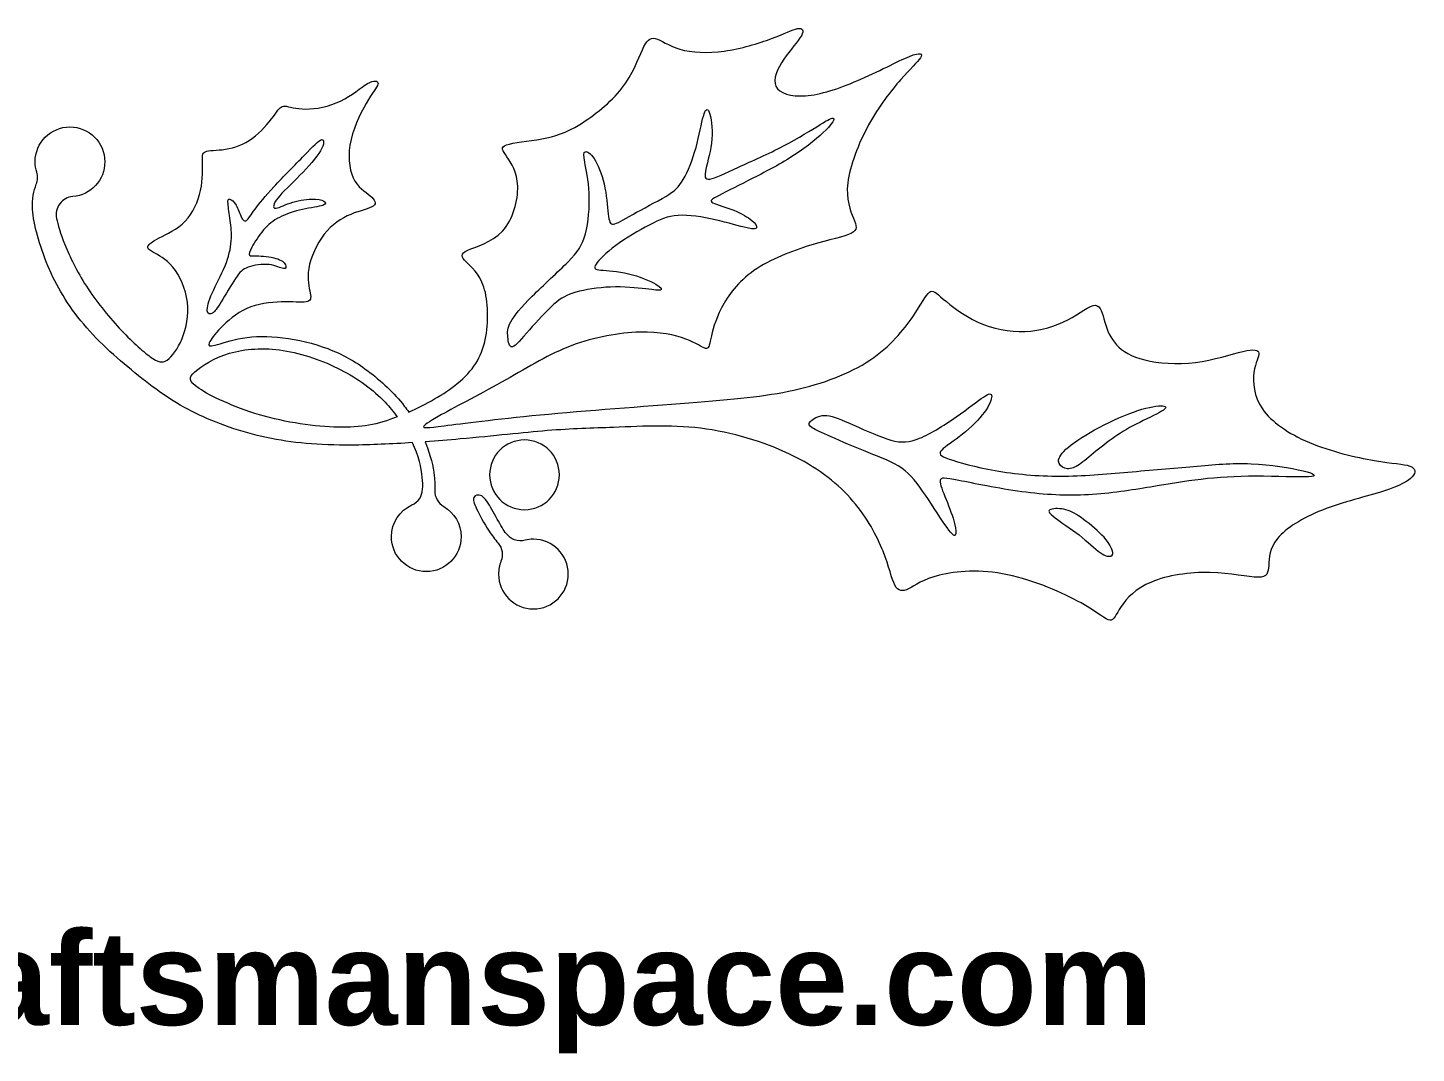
# Model space of a CAD drawing. Header units: millimetres. Extents: x 126 to 315, y -68 to 138.
# Drawn here: x 215.4 to 289.5, y -67.9 to -13.1 of the extents above; entities that cross this region are included whole.
import ezdxf

# ---------------------------------------------------------------- set-up
doc = ezdxf.new("R2010")
doc.units = ezdxf.units.MM
doc.header["$MEASUREMENT"] = 0
doc.layers.add('Layer 1', color=7, linetype='Continuous')

msp = doc.modelspace()

# ---------------------------------------------------------------- linework, layer by layer
at = {"layer": 'Layer 1', "lineweight": 20}
for points, knots in [([(235.7161, -33.671), (236.6326, -33.2623), (237.6051, -32.7154), (238.3012, -32.1506), (238.3012, -32.1506), (239.1519, -31.4606), (239.5908, -30.7429), (239.7942, -29.8118), (239.7942, -29.8118), (239.9976, -28.8808), (239.9653, -27.7354), (239.7245, -26.9915), (239.7245, -26.9915), (239.4837, -26.2478), (239.0342, -25.9051), (238.7774, -25.6483), (238.7774, -25.6483), (238.5206, -25.3915), (238.4561, -25.2201), (238.8629, -25.0274), (238.8629, -25.0274), (239.2697, -24.8349), (240.1473, -24.6209), (240.7199, -24), (240.7199, -24), (241.2925, -23.3794), (241.5604, -22.3517), (241.5335, -21.5971), (241.5335, -21.5971), (241.5068, -20.8427), (241.1857, -20.3607), (240.9556, -20.0289), (240.9556, -20.0289), (240.7255, -19.6974), (240.5861, -19.5151), (240.934, -19.392), (240.934, -19.392), (241.2818, -19.2692), (242.117, -19.2049), (242.8233, -19.0765), (242.8233, -19.0765), (243.5296, -18.9481), (244.1077, -18.7554), (244.8516, -18.3005), (244.8516, -18.3005), (245.5953, -17.8457), (246.5053, -17.1285), (247.0992, -16.3685), (247.0992, -16.3685), (247.6931, -15.6088), (247.9715, -14.8059), (248.1963, -14.3137), (248.1963, -14.3137), (248.4208, -13.8215), (248.5924, -13.6392), (248.8812, -13.7088), (248.8812, -13.7088), (249.17, -13.7785), (249.5771, -14.0996), (250.203, -14.2817), (250.203, -14.2817), (250.829, -14.4635), (251.6748, -14.5064), (252.5685, -14.3834), (252.5685, -14.3834), (253.462, -14.2603), (254.4042, -13.971), (255.0945, -13.7142), (255.0945, -13.7142), (255.7847, -13.4574), (256.2236, -13.2326), (256.4913, -13.1843), (256.4913, -13.1843), (256.7588, -13.1363), (256.8551, -13.2647), (256.6891, -13.5591), (256.6891, -13.5591), (256.5233, -13.8533), (256.0952, -14.3137), (255.7527, -14.8222), (255.7527, -14.8222), (255.4102, -15.3304), (255.1532, -15.887), (255.3299, -16.2615), (255.3299, -16.2615), (255.5064, -16.636), (256.1168, -16.829), (256.9088, -16.77), (256.9088, -16.77), (257.7005, -16.7112), (258.6748, -16.4006), (259.7129, -15.9511), (259.7129, -15.9511), (260.751, -15.5018), (261.8536, -14.913), (262.4638, -14.6666), (262.4638, -14.6666), (263.0737, -14.4205), (263.1915, -14.5171), (263.0524, -14.7418), (263.0524, -14.7418), (262.9133, -14.9664), (262.5169, -15.3198), (261.9978, -15.9083), (261.9978, -15.9083), (261.4789, -16.4969), (260.8366, -17.3214), (260.2854, -18.3275), (260.2854, -18.3275), (259.7342, -19.3333), (259.274, -20.5216), (259.167, -21.4153), (259.167, -21.4153), (259.06, -22.3087), (259.3063, -22.9085), (259.4721, -23.315), (259.4721, -23.315), (259.6379, -23.7216), (259.7238, -23.9359), (259.3597, -24.1177), (259.3597, -24.1177), (258.9959, -24.2995), (258.1823, -24.4497), (257.1869, -24.7548), (257.1869, -24.7548), (256.1915, -25.0597), (255.0141, -25.5199), (254.1578, -26.1138), (254.1578, -26.1138), (253.3018, -26.7077), (252.7663, -27.4359), (252.4239, -28.0994), (252.4239, -28.0994), (252.0816, -28.7628), (251.9316, -29.3623), (251.846, -29.7475), (251.846, -29.7475), (251.7605, -30.1327), (251.7389, -30.3043), (251.5676, -30.2667), (251.5676, -30.2667), (251.3965, -30.2293), (251.0753, -29.9829), (250.5081, -29.7688), (250.5081, -29.7688), (249.9409, -29.555), (249.1273, -29.3727), (248.0516, -29.3997), (248.0516, -29.3997), (246.9761, -29.4264), (245.638, -29.6621), (244.4286, -30.1169), (244.4286, -30.1169), (243.2194, -30.5717), (242.1381, -31.246), (240.8966, -31.947), (240.8966, -31.947), (239.6551, -32.6479), (238.2529, -33.3761), (237.4663, -33.8096), (237.4663, -33.8096), (236.6796, -34.2428), (236.5083, -34.3821), (236.5029, -34.4518), (236.5029, -34.4518), (236.4976, -34.5212), (236.6583, -34.5212), (237.6109, -34.4035), (237.6109, -34.4035), (238.5634, -34.2858), (240.308, -34.0503), (242.7376, -33.8203), (242.7376, -33.8203), (245.1672, -33.5902), (248.2819, -33.3652), (250.6741, -33.1778), (250.6741, -33.1778), (253.0661, -32.9907), (254.736, -32.8407), (256.2879, -32.4982), (256.2879, -32.4982), (257.8398, -32.156), (259.274, -31.6205), (260.3551, -30.8982), (260.3551, -30.8982), (261.4359, -30.1759), (262.164, -29.2659), (262.6402, -28.5757), (262.6402, -28.5757), (263.1165, -27.8854), (263.3412, -27.4143), (263.5286, -27.2643), (263.5286, -27.2643), (263.7157, -27.1145), (263.8657, -27.2861), (264.2725, -27.6339), (264.2725, -27.6339), (264.6791, -27.9815), (265.3426, -28.5062), (266.1239, -28.8594), (266.1239, -28.8594), (266.9052, -29.2123), (267.8045, -29.3946), (268.6448, -29.3623), (268.6448, -29.3623), (269.4848, -29.3303), (270.2664, -29.0839), (270.9193, -28.7414), (270.9193, -28.7414), (271.5719, -28.399), (272.0967, -27.9601), (272.3962, -27.9655), (272.3962, -27.9655), (272.6957, -27.9708), (272.7709, -28.4203), (272.8993, -28.8591), (272.8993, -28.8591), (273.0275, -29.298), (273.2098, -29.7261), (273.5309, -30.0793), (273.5309, -30.0793), (273.8518, -30.4324), (274.3122, -30.7111), (275.0401, -30.8875), (275.0401, -30.8875), (275.7678, -31.064), (276.7631, -31.1392), (277.7425, -31.0159), (277.7425, -31.0159), (278.7216, -30.8929), (279.6852, -30.5717), (280.2845, -30.4324), (280.2845, -30.4324), (280.8837, -30.2934), (281.1194, -30.3363), (281.1354, -30.5184), (281.1354, -30.5184), (281.1514, -30.7001), (280.948, -31.0213), (280.873, -31.5511), (280.873, -31.5511), (280.798, -32.0807), (280.8519, -32.8195), (281.3281, -33.5045), (281.3281, -33.5045), (281.8043, -34.1894), (282.7034, -34.821), (283.8325, -35.2972), (283.8325, -35.2972), (284.9616, -35.7734), (286.321, -36.0947), (287.3004, -36.2605), (287.3004, -36.2605), (288.2795, -36.4263), (288.8792, -36.4372), (289.195, -36.5549), (289.195, -36.5549), (289.5106, -36.6726), (289.5428, -36.8974), (289.3341, -37.1328), (289.3341, -37.1328), (289.1254, -37.3683), (288.6756, -37.6146), (287.798, -37.8928), (287.798, -37.8928), (286.9205, -38.1709), (285.6145, -38.4816), (284.5281, -38.9098), (284.5281, -38.9098), (283.4419, -39.3377), (282.575, -39.8835), (282.1361, -40.4187), (282.1361, -40.4187), (281.6973, -40.9537), (281.6866, -41.4784), (281.6599, -41.8636), (281.6599, -41.8636), (281.6332, -42.2488), (281.59, -42.4951), (281.0871, -42.5005), (281.0871, -42.5005), (280.5842, -42.5058), (279.6206, -42.2704), (278.5342, -42.2435), (278.5342, -42.2435), (277.4481, -42.2168), (276.2386, -42.399), (275.393, -42.7522), (275.393, -42.7522), (274.5476, -43.1051), (274.0658, -43.6298), (273.7768, -44.058), (273.7768, -44.058), (273.4879, -44.4859), (273.3916, -44.8177), (273.1668, -44.7963), (273.1668, -44.7963), (272.9421, -44.775), (272.5887, -44.4002), (271.636, -43.8704), (271.636, -43.8704), (270.6836, -43.3408), (269.1317, -42.6556), (267.6975, -42.3612), (267.6975, -42.3612), (266.2633, -42.067), (264.9468, -42.1634), (264.0691, -42.3828), (264.0691, -42.3828), (263.1915, -42.6022), (262.7526, -42.9447), (262.4208, -43.1107), (262.4208, -43.1107), (262.089, -43.2764), (261.8643, -43.2658), (261.6876, -42.9286), (261.6876, -42.9286), (261.5111, -42.5915), (261.3825, -41.9279), (261.056, -41.109), (261.056, -41.109), (260.7298, -40.2903), (260.2051, -39.3163), (259.4451, -38.428), (259.4451, -38.428), (258.6854, -37.5396), (257.6898, -36.7367), (256.3413, -36.0571), (256.3413, -36.0571), (254.9928, -35.3775), (253.2908, -34.8207), (251.6173, -34.5807), (251.6173, -34.5807), (249.9467, -34.3409), (248.3033, -34.4166), (246.6528, -34.4926), (246.6528, -34.4926), (245.5344, -34.5261), (244.423, -34.5603), (243.115, -34.6651), (243.115, -34.6651), (241.8039, -34.77), (240.2944, -34.9469), (238.4561, -35.1098), (238.4561, -35.1098), (237.8595, -35.1627), (237.2275, -35.2144), (236.5857, -35.2603)], [0, 0, 0, 0, 0.0113636, 0.0113636, 0.0113636, 0.0113636, 0.0227273, 0.0227273, 0.0227273, 0.0227273, 0.0340909, 0.0340909, 0.0340909, 0.0340909, 0.0454545, 0.0454545, 0.0454545, 0.0454545, 0.0568182, 0.0568182, 0.0568182, 0.0568182, 0.0681818, 0.0681818, 0.0681818, 0.0681818, 0.0795455, 0.0795455, 0.0795455, 0.0795455, 0.0909091, 0.0909091, 0.0909091, 0.0909091, 0.1022727, 0.1022727, 0.1022727, 0.1022727, 0.1136364, 0.1136364, 0.1136364, 0.1136364, 0.125, 0.125, 0.125, 0.125, 0.1363636, 0.1363636, 0.1363636, 0.1363636, 0.1477273, 0.1477273, 0.1477273, 0.1477273, 0.1590909, 0.1590909, 0.1590909, 0.1590909, 0.1704545, 0.1704545, 0.1704545, 0.1704545, 0.1818182, 0.1818182, 0.1818182, 0.1818182, 0.1931818, 0.1931818, 0.1931818, 0.1931818, 0.2045455, 0.2045455, 0.2045455, 0.2045455, 0.2159091, 0.2159091, 0.2159091, 0.2159091, 0.2272727, 0.2272727, 0.2272727, 0.2272727, 0.2386364, 0.2386364, 0.2386364, 0.2386364, 0.25, 0.25, 0.25, 0.25, 0.2613636, 0.2613636, 0.2613636, 0.2613636, 0.2727273, 0.2727273, 0.2727273, 0.2727273, 0.2840909, 0.2840909, 0.2840909, 0.2840909, 0.2954545, 0.2954545, 0.2954545, 0.2954545, 0.3068182, 0.3068182, 0.3068182, 0.3068182, 0.3181818, 0.3181818, 0.3181818, 0.3181818, 0.3295455, 0.3295455, 0.3295455, 0.3295455, 0.3409091, 0.3409091, 0.3409091, 0.3409091, 0.3522727, 0.3522727, 0.3522727, 0.3522727, 0.3636364, 0.3636364, 0.3636364, 0.3636364, 0.375, 0.375, 0.375, 0.375, 0.3863636, 0.3863636, 0.3863636, 0.3863636, 0.3977273, 0.3977273, 0.3977273, 0.3977273, 0.4090909, 0.4090909, 0.4090909, 0.4090909, 0.4204545, 0.4204545, 0.4204545, 0.4204545, 0.4318182, 0.4318182, 0.4318182, 0.4318182, 0.4431818, 0.4431818, 0.4431818, 0.4431818, 0.4545455, 0.4545455, 0.4545455, 0.4545455, 0.4659091, 0.4659091, 0.4659091, 0.4659091, 0.4772727, 0.4772727, 0.4772727, 0.4772727, 0.4886364, 0.4886364, 0.4886364, 0.4886364, 0.5, 0.5, 0.5, 0.5, 0.5113636, 0.5113636, 0.5113636, 0.5113636, 0.5227273, 0.5227273, 0.5227273, 0.5227273, 0.5340909, 0.5340909, 0.5340909, 0.5340909, 0.5454545, 0.5454545, 0.5454545, 0.5454545, 0.5568182, 0.5568182, 0.5568182, 0.5568182, 0.5681818, 0.5681818, 0.5681818, 0.5681818, 0.5795455, 0.5795455, 0.5795455, 0.5795455, 0.5909091, 0.5909091, 0.5909091, 0.5909091, 0.6022727, 0.6022727, 0.6022727, 0.6022727, 0.6136364, 0.6136364, 0.6136364, 0.6136364, 0.625, 0.625, 0.625, 0.625, 0.6363636, 0.6363636, 0.6363636, 0.6363636, 0.6477273, 0.6477273, 0.6477273, 0.6477273, 0.6590909, 0.6590909, 0.6590909, 0.6590909, 0.6704545, 0.6704545, 0.6704545, 0.6704545, 0.6818182, 0.6818182, 0.6818182, 0.6818182, 0.6931818, 0.6931818, 0.6931818, 0.6931818, 0.7045455, 0.7045455, 0.7045455, 0.7045455, 0.7159091, 0.7159091, 0.7159091, 0.7159091, 0.7272727, 0.7272727, 0.7272727, 0.7272727, 0.7386364, 0.7386364, 0.7386364, 0.7386364, 0.75, 0.75, 0.75, 0.75, 0.7613636, 0.7613636, 0.7613636, 0.7613636, 0.7727273, 0.7727273, 0.7727273, 0.7727273, 0.7840909, 0.7840909, 0.7840909, 0.7840909, 0.7954545, 0.7954545, 0.7954545, 0.7954545, 0.8068182, 0.8068182, 0.8068182, 0.8068182, 0.8181818, 0.8181818, 0.8181818, 0.8181818, 0.8295455, 0.8295455, 0.8295455, 0.8295455, 0.8409091, 0.8409091, 0.8409091, 0.8409091, 0.8522727, 0.8522727, 0.8522727, 0.8522727, 0.8636364, 0.8636364, 0.8636364, 0.8636364, 0.875, 0.875, 0.875, 0.875, 0.8863636, 0.8863636, 0.8863636, 0.8863636, 0.8977273, 0.8977273, 0.8977273, 0.8977273, 0.9090909, 0.9090909, 0.9090909, 0.9090909, 0.9204545, 0.9204545, 0.9204545, 0.9204545, 0.9318182, 0.9318182, 0.9318182, 0.9318182, 0.9431818, 0.9431818, 0.9431818, 0.9431818, 0.9545455, 0.9545455, 0.9545455, 0.9545455, 0.9659091, 0.9659091, 0.9659091, 0.9659091, 0.9772727, 0.9772727, 0.9772727, 0.9772727, 1, 1, 1, 1]), ([(235.9141, -35.3059), (234.7947, -35.3775), (233.6697, -35.4287), (232.6659, -35.4363), (232.6659, -35.4363), (230.8812, -35.4496), (229.4788, -35.3265), (228.1169, -35.0348), (228.1169, -35.0348), (226.755, -34.7433), (225.4332, -34.2831), (224.3121, -33.7292), (224.3121, -33.7292), (223.191, -33.1754), (222.2701, -32.5278), (221.2694, -31.7278), (221.2694, -31.7278), (220.2689, -30.9278), (219.1876, -29.9749), (218.3422, -28.9769), (218.3422, -28.9769), (217.4969, -27.9791), (216.8864, -26.9351), (216.4289, -25.8487), (216.4289, -25.8487), (215.9716, -24.7626), (215.6661, -23.6332), (215.6129, -22.8439), (215.6129, -22.8439), (215.5731, -22.2522), (215.6746, -21.8505), (215.8117, -21.4973), (215.8117, -21.4973), (215.8947, -21.2835), (215.9015, -21.0748), (215.8328, -20.8558), (215.8328, -20.8558), (215.7777, -20.6794), (215.7476, -20.4918), (215.7476, -20.2974), (215.7476, -20.2974), (215.7476, -19.2687), (216.5813, -18.435), (217.61, -18.435), (217.61, -18.435), (218.6386, -18.435), (219.4723, -19.2687), (219.4723, -20.2974), (219.4723, -20.2974), (219.4723, -21.274), (218.7206, -22.0755), (217.7641, -22.1534), (217.7641, -22.1534), (217.4758, -22.1769), (217.2369, -22.3095), (217.0641, -22.5415), (217.0641, -22.5415), (216.8915, -22.7738), (216.8333, -23.0408), (216.8937, -23.3235), (216.8937, -23.3235), (216.9658, -23.6609), (217.094, -24.1192), (217.3362, -24.7199), (217.3362, -24.7199), (217.593, -25.3565), (217.9784, -26.1541), (218.4867, -26.9434), (218.4867, -26.9434), (218.9949, -27.7327), (219.6267, -28.514), (220.2473, -29.1829), (220.2473, -29.1829), (220.8679, -29.8519), (221.4784, -30.4084), (221.8958, -30.7135), (221.8958, -30.7135), (222.3131, -31.0183), (222.5378, -31.0722), (222.8029, -30.8929), (222.8029, -30.8929), (223.0677, -30.7137), (223.3728, -30.3014), (223.6002, -29.7475), (223.6002, -29.7475), (223.8276, -29.1939), (223.9776, -28.498), (223.8893, -27.7944), (223.8893, -27.7944), (223.8009, -27.0907), (223.4745, -26.3786), (223.1053, -25.9264), (223.1053, -25.9264), (222.7361, -25.4745), (222.3238, -25.2815), (222.0723, -25.1424), (222.0723, -25.1424), (221.8208, -25.0034), (221.7298, -24.9177), (221.7752, -24.808), (221.7752, -24.808), (221.8206, -24.6983), (222.0029, -24.5645), (222.3827, -24.3665), (222.3827, -24.3665), (222.7626, -24.1687), (223.3407, -23.9063), (223.7662, -23.4701), (223.7662, -23.4701), (224.1914, -23.0342), (224.4645, -22.4238), (224.5902, -21.8245), (224.5902, -21.8245), (224.716, -21.2253), (224.6946, -20.6364), (224.6866, -20.2779), (224.6866, -20.2779), (224.6786, -19.9195), (224.6839, -19.7908), (224.9194, -19.7345), (224.9194, -19.7345), (225.1548, -19.6784), (225.6206, -19.6947), (226.1048, -19.593), (226.1048, -19.593), (226.589, -19.4913), (227.0921, -19.2719), (227.531, -18.9134), (227.531, -18.9134), (227.9696, -18.5549), (228.3446, -18.0569), (228.572, -17.7464), (228.572, -17.7464), (228.7992, -17.4362), (228.8797, -17.3132), (229.0965, -17.3239), (229.0965, -17.3239), (229.313, -17.3345), (229.6664, -17.4792), (230.2042, -17.4819), (230.2042, -17.4819), (230.7419, -17.4845), (231.4644, -17.3452), (232.069, -17.0535), (232.069, -17.0535), (232.6736, -16.762), (233.161, -16.3178), (233.5088, -16.1197), (233.5088, -16.1197), (233.8564, -15.9217), (234.0654, -15.97), (234.0707, -16.1037), (234.0707, -16.1037), (234.076, -16.2375), (233.8777, -16.4569), (233.562, -16.976), (233.562, -16.976), (233.2464, -17.495), (232.8129, -18.3139), (232.6282, -19.1059), (232.6282, -19.1059), (232.4435, -19.8979), (232.5081, -20.6631), (232.7435, -21.1636), (232.7435, -21.1636), (232.9787, -21.6638), (233.3858, -21.8995), (233.6452, -22.1136), (233.6452, -22.1136), (233.9047, -22.3274), (234.0171, -22.5204), (233.819, -22.6621), (233.819, -22.6621), (233.6212, -22.8039), (233.1125, -22.8949), (232.6095, -23.1063), (232.6095, -23.1063), (232.1066, -23.3177), (231.6088, -23.6495), (231.1994, -24.174), (231.1994, -24.174), (230.7902, -24.6983), (230.469, -25.4155), (230.37, -25.9961), (230.37, -25.9961), (230.271, -26.5767), (230.394, -27.0208), (230.4477, -27.3126), (230.4477, -27.3126), (230.5011, -27.6041), (230.4851, -27.7434), (230.2309, -27.7837), (230.2309, -27.7837), (229.9768, -27.8237), (229.4841, -27.7647), (228.8982, -27.7808), (228.8982, -27.7808), (228.3123, -27.7968), (227.6327, -27.888), (227.0574, -28.1422), (227.0574, -28.1422), (226.4822, -28.3963), (226.0111, -28.8138), (225.6713, -29.1669), (225.6713, -29.1669), (225.3315, -29.5201), (225.1227, -29.8091), (225.0558, -29.9749), (225.0558, -29.9749), (224.9888, -30.1407), (225.064, -30.1839), (225.3664, -30.1036), (225.3664, -30.1036), (225.6686, -30.0232), (226.1985, -29.8198), (226.83, -29.7154), (226.83, -29.7154), (227.4613, -29.6111), (228.1948, -29.6057), (228.9841, -29.7021), (228.9841, -29.7021), (229.7732, -29.7982), (230.619, -29.9965), (231.3817, -30.2827), (231.3817, -30.2827), (232.144, -30.5688), (232.8236, -30.9438), (233.5219, -31.4683), (233.5219, -31.4683), (234.2202, -31.9926), (234.9377, -32.6669), (235.4755, -33.3491), (235.4755, -33.3491), (235.56, -33.4564), (235.6403, -33.5637), (235.7161, -33.671)], [0, 0, 0, 0, 0.0166667, 0.0166667, 0.0166667, 0.0166667, 0.0333333, 0.0333333, 0.0333333, 0.0333333, 0.05, 0.05, 0.05, 0.05, 0.0666667, 0.0666667, 0.0666667, 0.0666667, 0.0833333, 0.0833333, 0.0833333, 0.0833333, 0.1, 0.1, 0.1, 0.1, 0.1166667, 0.1166667, 0.1166667, 0.1166667, 0.1333333, 0.1333333, 0.1333333, 0.1333333, 0.15, 0.15, 0.15, 0.15, 0.1666667, 0.1666667, 0.1666667, 0.1666667, 0.1833333, 0.1833333, 0.1833333, 0.1833333, 0.2, 0.2, 0.2, 0.2, 0.2166667, 0.2166667, 0.2166667, 0.2166667, 0.2333333, 0.2333333, 0.2333333, 0.2333333, 0.25, 0.25, 0.25, 0.25, 0.2666667, 0.2666667, 0.2666667, 0.2666667, 0.2833333, 0.2833333, 0.2833333, 0.2833333, 0.3, 0.3, 0.3, 0.3, 0.3166667, 0.3166667, 0.3166667, 0.3166667, 0.3333333, 0.3333333, 0.3333333, 0.3333333, 0.35, 0.35, 0.35, 0.35, 0.3666667, 0.3666667, 0.3666667, 0.3666667, 0.3833333, 0.3833333, 0.3833333, 0.3833333, 0.4, 0.4, 0.4, 0.4, 0.4166667, 0.4166667, 0.4166667, 0.4166667, 0.4333333, 0.4333333, 0.4333333, 0.4333333, 0.45, 0.45, 0.45, 0.45, 0.4666667, 0.4666667, 0.4666667, 0.4666667, 0.4833333, 0.4833333, 0.4833333, 0.4833333, 0.5, 0.5, 0.5, 0.5, 0.5166667, 0.5166667, 0.5166667, 0.5166667, 0.5333333, 0.5333333, 0.5333333, 0.5333333, 0.55, 0.55, 0.55, 0.55, 0.5666667, 0.5666667, 0.5666667, 0.5666667, 0.5833333, 0.5833333, 0.5833333, 0.5833333, 0.6, 0.6, 0.6, 0.6, 0.6166667, 0.6166667, 0.6166667, 0.6166667, 0.6333333, 0.6333333, 0.6333333, 0.6333333, 0.65, 0.65, 0.65, 0.65, 0.6666667, 0.6666667, 0.6666667, 0.6666667, 0.6833333, 0.6833333, 0.6833333, 0.6833333, 0.7, 0.7, 0.7, 0.7, 0.7166667, 0.7166667, 0.7166667, 0.7166667, 0.7333333, 0.7333333, 0.7333333, 0.7333333, 0.75, 0.75, 0.75, 0.75, 0.7666667, 0.7666667, 0.7666667, 0.7666667, 0.7833333, 0.7833333, 0.7833333, 0.7833333, 0.8, 0.8, 0.8, 0.8, 0.8166667, 0.8166667, 0.8166667, 0.8166667, 0.8333333, 0.8333333, 0.8333333, 0.8333333, 0.85, 0.85, 0.85, 0.85, 0.8666667, 0.8666667, 0.8666667, 0.8666667, 0.8833333, 0.8833333, 0.8833333, 0.8833333, 0.9, 0.9, 0.9, 0.9, 0.9166667, 0.9166667, 0.9166667, 0.9166667, 0.9333333, 0.9333333, 0.9333333, 0.9333333, 0.95, 0.95, 0.95, 0.95, 0.9666667, 0.9666667, 0.9666667, 0.9666667, 1, 1, 1, 1]), ([(242.1572, -29.2812), (242.5665, -28.813), (243.0699, -28.2672), (243.4684, -27.914), (243.4684, -27.914), (243.8672, -27.5609), (244.1616, -27.3999), (244.6458, -27.2635), (244.6458, -27.2635), (245.1303, -27.1271), (245.8045, -27.0148), (246.4975, -26.9907), (246.4975, -26.9907), (247.1904, -26.9665), (247.9026, -27.031), (248.3708, -27.0844), (248.3708, -27.0844), (248.839, -27.1378), (249.0637, -27.1808), (249.1601, -27.1514), (249.1601, -27.1514), (249.2564, -27.1218), (249.2242, -27.0201), (248.9166, -26.8436), (248.9166, -26.8436), (248.6089, -26.6669), (248.0254, -26.4152), (247.4475, -26.2788), (247.4475, -26.2788), (246.8696, -26.1424), (246.2968, -26.1211), (245.9732, -26.0837), (245.9732, -26.0837), (245.6494, -26.0463), (245.5742, -25.9924), (245.7213, -25.7733), (245.7213, -25.7733), (245.8686, -25.5538), (246.238, -25.1684), (246.773, -24.7725), (246.773, -24.7725), (247.3082, -24.3764), (248.0096, -23.9696), (248.5659, -23.6755), (248.5659, -23.6755), (249.1225, -23.3811), (249.5348, -23.1988), (250.1045, -23.1641), (250.1045, -23.1641), (250.6744, -23.1294), (251.4025, -23.242), (252.0875, -23.3971), (252.0875, -23.3971), (252.7724, -23.5522), (253.4146, -23.7505), (253.7918, -23.8332), (253.7918, -23.8332), (254.1692, -23.9162), (254.2816, -23.884), (254.3003, -23.8039), (254.3003, -23.8039), (254.3192, -23.7235), (254.244, -23.5951), (254.0408, -23.4294), (254.0408, -23.4294), (253.8374, -23.2633), (253.5057, -23.0599), (253.0858, -22.8915), (253.0858, -22.8915), (252.6656, -22.7228), (252.1569, -22.5888), (251.9644, -22.4847), (251.9644, -22.4847), (251.7717, -22.3803), (251.8947, -22.3051), (252.3013, -22.0939), (252.3013, -22.0939), (252.7081, -21.8825), (253.3986, -21.5347), (254.1263, -21.1629), (254.1263, -21.1629), (254.8542, -20.791), (255.6195, -20.3947), (256.3178, -19.9345), (256.3178, -19.9345), (257.0163, -19.4743), (257.6478, -18.9498), (258.009, -18.5886), (258.009, -18.5886), (258.3702, -18.2275), (258.4614, -18.0292), (258.4053, -17.9811), (258.4053, -17.9811), (258.349, -17.9331), (258.1454, -18.0348), (257.6908, -18.3102), (257.6908, -18.3102), (257.2359, -18.586), (256.5292, -19.0355), (255.7318, -19.4527), (255.7318, -19.4527), (254.9345, -19.8702), (254.0462, -20.2559), (253.3319, -20.5821), (253.3319, -20.5821), (252.6173, -20.9085), (252.0768, -21.1762), (251.7986, -21.219), (251.7986, -21.219), (251.5202, -21.2619), (251.504, -21.0796), (251.5894, -20.6838), (251.5894, -20.6838), (251.6751, -20.2879), (251.8627, -19.6775), (251.9108, -19.0782), (251.9108, -19.0782), (251.9591, -18.4789), (251.8678, -17.8901), (251.769, -17.6413), (251.769, -17.6413), (251.67, -17.3923), (251.563, -17.4836), (251.4559, -17.8581), (251.4559, -17.8581), (251.3489, -18.2326), (251.2418, -18.8911), (251.0601, -19.5384), (251.0601, -19.5384), (250.878, -20.186), (250.621, -20.8231), (250.3829, -21.2403), (250.3829, -21.2403), (250.1448, -21.6578), (249.9254, -21.8558), (249.4411, -22.1447), (249.4411, -22.1447), (248.9567, -22.4337), (248.2074, -22.8138), (247.6778, -23.108), (247.6778, -23.108), (247.148, -23.4024), (246.8373, -23.6112), (246.6555, -23.6325), (246.6555, -23.6325), (246.4737, -23.6541), (246.4198, -23.4879), (246.3718, -23.0866), (246.3718, -23.0866), (246.3237, -22.6854), (246.2807, -22.0483), (246.1523, -21.484), (246.1523, -21.484), (246.0239, -20.9194), (245.8099, -20.4267), (245.6121, -20.1299), (245.6121, -20.1299), (245.414, -19.8328), (245.2317, -19.7311), (245.1409, -19.7605), (245.1409, -19.7605), (245.0499, -19.7898), (245.0499, -19.9508), (245.1167, -20.3199), (245.1167, -20.3199), (245.1837, -20.6891), (245.3176, -21.2673), (245.3497, -21.9816), (245.3497, -21.9816), (245.382, -22.6959), (245.3121, -23.5471), (245.1543, -24.149), (245.1543, -24.149), (244.9965, -24.7509), (244.7502, -25.1043), (244.2259, -25.6393), (244.2259, -25.6393), (243.7014, -26.1745), (242.8985, -26.8919), (242.3099, -27.4779), (242.3099, -27.4779), (241.7213, -28.0638), (241.3463, -28.5186), (241.1619, -28.8531), (241.1619, -28.8531), (240.9772, -29.1875), (240.9827, -29.4016), (241.0068, -29.6611), (241.0068, -29.6611), (241.0308, -29.9208), (241.0738, -30.2259), (241.2529, -30.1832), (241.2529, -30.1832), (241.432, -30.1404), (241.748, -29.7494), (242.1572, -29.2812)], [0, 0, 0, 0, 0.02, 0.02, 0.02, 0.02, 0.04, 0.04, 0.04, 0.04, 0.06, 0.06, 0.06, 0.06, 0.08, 0.08, 0.08, 0.08, 0.1, 0.1, 0.1, 0.1, 0.12, 0.12, 0.12, 0.12, 0.14, 0.14, 0.14, 0.14, 0.16, 0.16, 0.16, 0.16, 0.18, 0.18, 0.18, 0.18, 0.2, 0.2, 0.2, 0.2, 0.22, 0.22, 0.22, 0.22, 0.24, 0.24, 0.24, 0.24, 0.26, 0.26, 0.26, 0.26, 0.28, 0.28, 0.28, 0.28, 0.3, 0.3, 0.3, 0.3, 0.32, 0.32, 0.32, 0.32, 0.34, 0.34, 0.34, 0.34, 0.36, 0.36, 0.36, 0.36, 0.38, 0.38, 0.38, 0.38, 0.4, 0.4, 0.4, 0.4, 0.42, 0.42, 0.42, 0.42, 0.44, 0.44, 0.44, 0.44, 0.46, 0.46, 0.46, 0.46, 0.48, 0.48, 0.48, 0.48, 0.5, 0.5, 0.5, 0.5, 0.52, 0.52, 0.52, 0.52, 0.54, 0.54, 0.54, 0.54, 0.56, 0.56, 0.56, 0.56, 0.58, 0.58, 0.58, 0.58, 0.6, 0.6, 0.6, 0.6, 0.62, 0.62, 0.62, 0.62, 0.64, 0.64, 0.64, 0.64, 0.66, 0.66, 0.66, 0.66, 0.68, 0.68, 0.68, 0.68, 0.7, 0.7, 0.7, 0.7, 0.72, 0.72, 0.72, 0.72, 0.74, 0.74, 0.74, 0.74, 0.76, 0.76, 0.76, 0.76, 0.78, 0.78, 0.78, 0.78, 0.8, 0.8, 0.8, 0.8, 0.82, 0.82, 0.82, 0.82, 0.84, 0.84, 0.84, 0.84, 0.86, 0.86, 0.86, 0.86, 0.88, 0.88, 0.88, 0.88, 0.9, 0.9, 0.9, 0.9, 0.92, 0.92, 0.92, 0.92, 0.94, 0.94, 0.94, 0.94, 0.96, 0.96, 0.96, 0.96, 1, 1, 1, 1]), ([(225.6905, -27.7776), (225.9072, -27.4218), (226.223, -26.8813), (226.4557, -26.5361), (226.4557, -26.5361), (226.6885, -26.191), (226.8385, -26.0407), (227.138, -25.9313), (227.138, -25.9313), (227.4378, -25.8216), (227.8873, -25.7519), (228.2458, -25.792), (228.2458, -25.792), (228.6043, -25.8322), (228.8722, -25.9822), (229.0166, -26.0036), (229.0166, -26.0036), (229.161, -26.025), (229.1824, -25.9179), (229.121, -25.7975), (229.121, -25.7975), (229.0593, -25.6771), (228.9147, -25.5432), (228.6152, -25.4577), (228.6152, -25.4577), (228.3154, -25.3721), (227.8606, -25.3344), (227.5878, -25.3264), (227.5878, -25.3264), (227.3147, -25.3184), (227.2237, -25.34), (227.1943, -25.2866), (227.1943, -25.2866), (227.1647, -25.233), (227.197, -25.1043), (227.3334, -24.8529), (227.3334, -24.8529), (227.4698, -24.6014), (227.7108, -24.2267), (227.9569, -23.9378), (227.9569, -23.9378), (228.203, -23.6488), (228.4547, -23.4454), (228.8026, -23.2689), (228.8026, -23.2689), (229.1504, -23.0922), (229.5945, -22.9422), (230.036, -22.8434), (230.036, -22.8434), (230.4775, -22.7444), (230.9164, -22.6961), (231.1198, -22.6267), (231.1198, -22.6267), (231.3232, -22.557), (231.2909, -22.466), (231.1705, -22.3966), (231.1705, -22.3966), (231.0501, -22.3269), (230.8414, -22.2786), (230.5149, -22.292), (230.5149, -22.292), (230.1885, -22.3053), (229.7443, -22.3806), (229.3751, -22.5034), (229.3751, -22.5034), (229.006, -22.6265), (228.7113, -22.7981), (228.5749, -22.782), (228.5749, -22.782), (228.4385, -22.7658), (228.4601, -22.5624), (228.7115, -22.2413), (228.7115, -22.2413), (228.963, -21.9202), (229.4448, -21.4813), (229.8996, -21.0211), (229.8996, -21.0211), (230.3545, -20.5609), (230.7826, -20.0789), (230.9967, -19.7097), (230.9967, -19.7097), (231.2108, -19.3406), (231.2108, -19.0835), (231.0584, -19.1156), (231.0584, -19.1156), (230.9057, -19.1479), (230.6006, -19.469), (230.1244, -19.9585), (230.1244, -19.9585), (229.6479, -20.4483), (229.0004, -21.1066), (228.5188, -21.6255), (228.5188, -21.6255), (228.0373, -22.1447), (227.7213, -22.525), (227.4994, -22.8299), (227.4994, -22.8299), (227.2773, -23.1349), (227.1487, -23.365), (227.0419, -23.4374), (227.0419, -23.4374), (226.9349, -23.5097), (226.8489, -23.4238), (226.7662, -23.2473), (226.7662, -23.2473), (226.6832, -23.0709), (226.6028, -22.8032), (226.4931, -22.6134), (226.4931, -22.6134), (226.3834, -22.4233), (226.2443, -22.3107), (226.1589, -22.292), (226.1589, -22.292), (226.0732, -22.2733), (226.0409, -22.3483), (226.0543, -22.5517), (226.0543, -22.5517), (226.0676, -22.7551), (226.1266, -23.0869), (226.1747, -23.4294), (226.1747, -23.4294), (226.2227, -23.7718), (226.2604, -24.125), (226.2283, -24.5262), (226.2283, -24.5262), (226.1963, -24.9276), (226.0943, -25.3774), (225.8965, -25.8643), (225.8965, -25.8643), (225.6985, -26.3512), (225.4041, -26.8759), (225.2116, -27.3092), (225.2116, -27.3092), (225.0189, -27.7427), (224.9276, -28.0854), (224.949, -28.2645), (224.949, -28.2645), (224.9706, -28.4439), (225.1045, -28.4599), (225.2303, -28.3825), (225.2303, -28.3825), (225.356, -28.3048), (225.4737, -28.1334), (225.6905, -27.7776)], [0, 0, 0, 0, 0.027027, 0.027027, 0.027027, 0.027027, 0.0540541, 0.0540541, 0.0540541, 0.0540541, 0.0810811, 0.0810811, 0.0810811, 0.0810811, 0.1081081, 0.1081081, 0.1081081, 0.1081081, 0.1351351, 0.1351351, 0.1351351, 0.1351351, 0.1621622, 0.1621622, 0.1621622, 0.1621622, 0.1891892, 0.1891892, 0.1891892, 0.1891892, 0.2162162, 0.2162162, 0.2162162, 0.2162162, 0.2432432, 0.2432432, 0.2432432, 0.2432432, 0.2702703, 0.2702703, 0.2702703, 0.2702703, 0.2972973, 0.2972973, 0.2972973, 0.2972973, 0.3243243, 0.3243243, 0.3243243, 0.3243243, 0.3513514, 0.3513514, 0.3513514, 0.3513514, 0.3783784, 0.3783784, 0.3783784, 0.3783784, 0.4054054, 0.4054054, 0.4054054, 0.4054054, 0.4324324, 0.4324324, 0.4324324, 0.4324324, 0.4594595, 0.4594595, 0.4594595, 0.4594595, 0.4864865, 0.4864865, 0.4864865, 0.4864865, 0.5135135, 0.5135135, 0.5135135, 0.5135135, 0.5405405, 0.5405405, 0.5405405, 0.5405405, 0.5675676, 0.5675676, 0.5675676, 0.5675676, 0.5945946, 0.5945946, 0.5945946, 0.5945946, 0.6216216, 0.6216216, 0.6216216, 0.6216216, 0.6486486, 0.6486486, 0.6486486, 0.6486486, 0.6756757, 0.6756757, 0.6756757, 0.6756757, 0.7027027, 0.7027027, 0.7027027, 0.7027027, 0.7297297, 0.7297297, 0.7297297, 0.7297297, 0.7567568, 0.7567568, 0.7567568, 0.7567568, 0.7837838, 0.7837838, 0.7837838, 0.7837838, 0.8108108, 0.8108108, 0.8108108, 0.8108108, 0.8378378, 0.8378378, 0.8378378, 0.8378378, 0.8648649, 0.8648649, 0.8648649, 0.8648649, 0.8918919, 0.8918919, 0.8918919, 0.8918919, 0.9189189, 0.9189189, 0.9189189, 0.9189189, 0.9459459, 0.9459459, 0.9459459, 0.9459459, 1, 1, 1, 1]), ([(235.0984, -33.929), (234.9025, -33.6618), (234.6855, -33.3989), (234.4491, -33.1496), (234.4491, -33.1496), (233.8056, -32.4717), (233.0163, -31.8909), (232.0758, -31.4079), (232.0758, -31.4079), (231.1353, -30.9251), (230.0436, -30.5395), (228.9999, -30.3788), (228.9999, -30.3788), (227.9564, -30.2184), (226.9611, -30.2829), (226.1315, -30.529), (226.1315, -30.529), (225.3021, -30.7751), (224.6385, -31.2033), (224.2907, -31.5137), (224.2907, -31.5137), (223.9429, -31.8239), (223.9106, -32.0169), (224.5101, -32.4127), (224.5101, -32.4127), (225.1094, -32.8086), (226.3404, -33.4081), (227.7426, -33.8203), (227.7426, -33.8203), (229.1445, -34.2321), (230.7181, -34.4571), (231.9435, -34.4841), (231.9435, -34.4841), (233.162, -34.5105), (234.0365, -34.3409), (235.0984, -33.929)], [0, 0, 0, 0, 0.1, 0.1, 0.1, 0.1, 0.2, 0.2, 0.2, 0.2, 0.3, 0.3, 0.3, 0.3, 0.4, 0.4, 0.4, 0.4, 0.5, 0.5, 0.5, 0.5, 0.6, 0.6, 0.6, 0.6, 0.7, 0.7, 0.7, 0.7, 0.8, 0.8, 0.8, 0.8, 1, 1, 1, 1]), ([(258.282, -34.9945), (258.8146, -35.2299), (259.5745, -35.5617), (260.2621, -35.8345), (260.2621, -35.8345), (260.9497, -36.1076), (261.5655, -36.3217), (262.0551, -36.6722), (262.0551, -36.6722), (262.5446, -37.0226), (262.9087, -37.5098), (263.3206, -38.117), (263.3206, -38.117), (263.7327, -38.7243), (264.1931, -39.4525), (264.474, -39.8483), (264.474, -39.8483), (264.755, -40.2442), (264.8567, -40.3088), (264.9101, -40.242), (264.9101, -40.242), (264.9638, -40.175), (264.9691, -39.9767), (264.8783, -39.6292), (264.8783, -39.6292), (264.7873, -39.2814), (264.5997, -38.7833), (264.4232, -38.342), (264.4232, -38.342), (264.2468, -37.9005), (264.0805, -37.5149), (264.1019, -37.3331), (264.1019, -37.3331), (264.1235, -37.151), (264.3322, -37.1726), (265.1055, -37.3251), (265.1055, -37.3251), (265.8788, -37.4775), (267.2166, -37.7615), (268.4661, -37.9299), (268.4661, -37.9299), (269.7156, -38.0984), (270.8773, -38.152), (272.0358, -38.0879), (272.0358, -38.0879), (273.1942, -38.0236), (274.3505, -37.8413), (275.3403, -37.6782), (275.3403, -37.6782), (276.3304, -37.5151), (277.1549, -37.3705), (278.0456, -37.2663), (278.0456, -37.2663), (278.9367, -37.162), (279.8949, -37.0976), (280.9784, -37.0976), (280.9784, -37.0976), (282.0621, -37.0976), (283.2715, -37.162), (283.7907, -37.1299), (283.7907, -37.1299), (284.3099, -37.0976), (284.1383, -36.9692), (283.499, -36.8141), (283.499, -36.8141), (282.8594, -36.6591), (281.7517, -36.4768), (280.7189, -36.4314), (280.7189, -36.4314), (279.6862, -36.3858), (278.7279, -36.477), (277.6444, -36.5731), (277.6444, -36.5731), (276.5607, -36.6695), (275.3513, -36.7712), (274.1418, -36.8782), (274.1418, -36.8782), (272.9324, -36.9853), (271.7227, -37.0976), (270.5159, -37.0976), (270.5159, -37.0976), (269.3091, -37.0976), (268.105, -36.9853), (267.0482, -36.8008), (267.0482, -36.8008), (265.9912, -36.6161), (265.0812, -36.3591), (264.5837, -36.1799), (264.5837, -36.1799), (264.0861, -36.0006), (264.0002, -35.8989), (264.1902, -35.7037), (264.1902, -35.7037), (264.3803, -35.5083), (264.846, -35.219), (265.2982, -34.8579), (265.2982, -34.8579), (265.7504, -34.4967), (266.1892, -34.0632), (266.4674, -33.6834), (266.4674, -33.6834), (266.7458, -33.3035), (266.8635, -32.9768), (266.8582, -32.8164), (266.8582, -32.8164), (266.8528, -32.6559), (266.7244, -32.6613), (266.4142, -32.8671), (266.4142, -32.8671), (266.1038, -33.0732), (265.6111, -33.4802), (264.9584, -33.9348), (264.9584, -33.9348), (264.3055, -34.3897), (263.4919, -34.8931), (262.882, -35.1205), (262.882, -35.1205), (262.272, -35.3479), (261.865, -35.2994), (261.2604, -35.0962), (261.2604, -35.0962), (260.6558, -34.8928), (259.8529, -34.5341), (259.2536, -34.2719), (259.2536, -34.2719), (258.6544, -34.0098), (258.258, -33.8438), (257.9185, -33.8518), (257.9185, -33.8518), (257.5787, -33.8598), (257.2947, -34.0421), (257.1743, -34.1756), (257.1743, -34.1756), (257.0539, -34.3093), (257.0969, -34.3952), (257.2707, -34.5074), (257.2707, -34.5074), (257.4444, -34.6198), (257.7498, -34.7591), (258.282, -34.9945)], [0, 0, 0, 0, 0.0277778, 0.0277778, 0.0277778, 0.0277778, 0.0555556, 0.0555556, 0.0555556, 0.0555556, 0.0833333, 0.0833333, 0.0833333, 0.0833333, 0.1111111, 0.1111111, 0.1111111, 0.1111111, 0.1388889, 0.1388889, 0.1388889, 0.1388889, 0.1666667, 0.1666667, 0.1666667, 0.1666667, 0.1944444, 0.1944444, 0.1944444, 0.1944444, 0.2222222, 0.2222222, 0.2222222, 0.2222222, 0.25, 0.25, 0.25, 0.25, 0.2777778, 0.2777778, 0.2777778, 0.2777778, 0.3055556, 0.3055556, 0.3055556, 0.3055556, 0.3333333, 0.3333333, 0.3333333, 0.3333333, 0.3611111, 0.3611111, 0.3611111, 0.3611111, 0.3888889, 0.3888889, 0.3888889, 0.3888889, 0.4166667, 0.4166667, 0.4166667, 0.4166667, 0.4444444, 0.4444444, 0.4444444, 0.4444444, 0.4722222, 0.4722222, 0.4722222, 0.4722222, 0.5, 0.5, 0.5, 0.5, 0.5277778, 0.5277778, 0.5277778, 0.5277778, 0.5555556, 0.5555556, 0.5555556, 0.5555556, 0.5833333, 0.5833333, 0.5833333, 0.5833333, 0.6111111, 0.6111111, 0.6111111, 0.6111111, 0.6388889, 0.6388889, 0.6388889, 0.6388889, 0.6666667, 0.6666667, 0.6666667, 0.6666667, 0.6944444, 0.6944444, 0.6944444, 0.6944444, 0.7222222, 0.7222222, 0.7222222, 0.7222222, 0.75, 0.75, 0.75, 0.75, 0.7777778, 0.7777778, 0.7777778, 0.7777778, 0.8055556, 0.8055556, 0.8055556, 0.8055556, 0.8333333, 0.8333333, 0.8333333, 0.8333333, 0.8611111, 0.8611111, 0.8611111, 0.8611111, 0.8888889, 0.8888889, 0.8888889, 0.8888889, 0.9166667, 0.9166667, 0.9166667, 0.9166667, 0.9444444, 0.9444444, 0.9444444, 0.9444444, 1, 1, 1, 1]), ([(272.1748, -35.9792), (272.4986, -35.7117), (272.895, -35.385), (273.2935, -35.0989), (273.2935, -35.0989), (273.6921, -34.8127), (274.0937, -34.5664), (274.5833, -34.3149), (274.5833, -34.3149), (275.0729, -34.0635), (275.651, -33.8064), (275.9372, -33.63), (275.9372, -33.63), (276.2236, -33.4533), (276.218, -33.3569), (275.9826, -33.3409), (275.9826, -33.3409), (275.7471, -33.3246), (275.2816, -33.3892), (274.6663, -33.5897), (274.6663, -33.5897), (274.0508, -33.7904), (273.2855, -34.1275), (272.6059, -34.4887), (272.6059, -34.4887), (271.9263, -34.8499), (271.3319, -35.2355), (270.9574, -35.5484), (270.9574, -35.5484), (270.5829, -35.8615), (270.4275, -36.1023), (270.4302, -36.2921), (270.4302, -36.2921), (270.4329, -36.4821), (270.5938, -36.6214), (270.7729, -36.6748), (270.7729, -36.6748), (270.952, -36.7285), (271.1503, -36.6962), (271.3749, -36.5758), (271.3749, -36.5758), (271.5996, -36.4554), (271.8513, -36.2467), (272.1748, -35.9792)], [0, 0, 0, 0, 0.0833333, 0.0833333, 0.0833333, 0.0833333, 0.1666667, 0.1666667, 0.1666667, 0.1666667, 0.25, 0.25, 0.25, 0.25, 0.3333333, 0.3333333, 0.3333333, 0.3333333, 0.4166667, 0.4166667, 0.4166667, 0.4166667, 0.5, 0.5, 0.5, 0.5, 0.5833333, 0.5833333, 0.5833333, 0.5833333, 0.6666667, 0.6666667, 0.6666667, 0.6666667, 0.75, 0.75, 0.75, 0.75, 0.8333333, 0.8333333, 0.8333333, 0.8333333, 1, 1, 1, 1]), ([(236.5857, -35.2603), (236.5986, -35.2914), (236.6112, -35.3227), (236.6233, -35.3535), (236.6233, -35.3535), (236.8748, -35.9845), (237.0197, -36.5576), (237.076, -37.0753), (237.076, -37.0753), (237.1059, -37.3491), (237.1109, -37.6078), (237.1046, -37.8593), (237.1046, -37.8593), (237.0954, -38.2229), (237.2721, -38.5394), (237.5864, -38.7226), (237.5864, -38.7226), (238.1403, -39.0452), (238.5126, -39.6457), (238.5126, -40.333), (238.5126, -40.333), (238.5126, -41.3617), (237.6789, -42.1954), (236.6503, -42.1954), (236.6503, -42.1954), (235.6216, -42.1954), (234.7879, -41.3617), (234.7879, -40.333), (234.7879, -40.333), (234.7879, -39.5784), (235.2369, -38.9287), (235.8818, -38.6362), (235.8818, -38.6362), (236.2219, -38.4821), (236.4323, -38.1719), (236.4505, -37.7991), (236.4505, -37.7991), (236.46, -37.6025), (236.4585, -37.3933), (236.4367, -37.1615), (236.4367, -37.1615), (236.3879, -36.6433), (236.2379, -36.0115), (235.9141, -35.3079)], [0, 0, 0, 0, 0.0833333, 0.0833333, 0.0833333, 0.0833333, 0.1666667, 0.1666667, 0.1666667, 0.1666667, 0.25, 0.25, 0.25, 0.25, 0.3333333, 0.3333333, 0.3333333, 0.3333333, 0.4166667, 0.4166667, 0.4166667, 0.4166667, 0.5, 0.5, 0.5, 0.5, 0.5833333, 0.5833333, 0.5833333, 0.5833333, 0.6666667, 0.6666667, 0.6666667, 0.6666667, 0.75, 0.75, 0.75, 0.75, 0.8333333, 0.8333333, 0.8333333, 0.8333333, 1, 1, 1, 1]), ([(241.8966, -38.8867), (240.8679, -38.8867), (240.0342, -38.053), (240.0342, -37.0243), (240.0342, -37.0243), (240.0342, -35.9957), (240.8679, -35.162), (241.8966, -35.162), (241.8966, -35.162), (242.9252, -35.162), (243.7589, -35.9957), (243.7589, -37.0243), (243.7589, -37.0243), (243.7589, -38.053), (242.9252, -38.8867), (241.8966, -38.8867)], [0, 0, 0, 0, 0.2, 0.2, 0.2, 0.2, 0.4, 0.4, 0.4, 0.4, 0.6, 0.6, 0.6, 0.6, 1, 1, 1, 1]), ([(241.925, -40.5187), (242.0679, -40.4838), (242.2177, -40.4648), (242.3716, -40.4648), (242.3716, -40.4648), (243.4002, -40.4648), (244.2339, -41.2986), (244.2339, -42.3272), (244.2339, -42.3272), (244.2339, -43.3558), (243.4002, -44.1895), (242.3716, -44.1895), (242.3716, -44.1895), (241.3429, -44.1895), (240.5092, -43.3558), (240.5092, -42.3272), (240.5092, -42.3272), (240.5092, -42.0867), (240.5551, -41.8566), (240.6378, -41.6454), (240.6378, -41.6454), (240.7701, -41.309), (240.7141, -40.9534), (240.4845, -40.6741), (240.4845, -40.6741), (240.317, -40.4704), (240.1546, -40.2595), (240.0039, -40.0343), (240.0039, -40.0343), (239.7277, -39.6212), (239.4891, -39.1581), (239.3393, -38.8399), (239.3393, -38.8399), (239.1896, -38.5214), (239.1277, -38.3474), (239.1879, -38.2285), (239.1879, -38.2285), (239.2481, -38.1095), (239.4303, -38.045), (239.6107, -38.1547), (239.6107, -38.1547), (239.7913, -38.2644), (239.9709, -38.5484), (240.158, -38.8772), (240.158, -38.8772), (240.3454, -39.2064), (240.5408, -39.5811), (240.7027, -39.8445), (240.7027, -39.8445), (240.7832, -39.9758), (240.8558, -40.0799), (240.9223, -40.1665), (240.9223, -40.1665), (241.1621, -40.4794), (241.5422, -40.6129), (241.925, -40.5187)], [0, 0, 0, 0, 0.0666667, 0.0666667, 0.0666667, 0.0666667, 0.1333333, 0.1333333, 0.1333333, 0.1333333, 0.2, 0.2, 0.2, 0.2, 0.2666667, 0.2666667, 0.2666667, 0.2666667, 0.3333333, 0.3333333, 0.3333333, 0.3333333, 0.4, 0.4, 0.4, 0.4, 0.4666667, 0.4666667, 0.4666667, 0.4666667, 0.5333333, 0.5333333, 0.5333333, 0.5333333, 0.6, 0.6, 0.6, 0.6, 0.6666667, 0.6666667, 0.6666667, 0.6666667, 0.7333333, 0.7333333, 0.7333333, 0.7333333, 0.8, 0.8, 0.8, 0.8, 0.8666667, 0.8666667, 0.8666667, 0.8666667, 1, 1, 1, 1]), ([(271.6346, -39.3105), (271.9904, -39.5593), (272.4399, -39.918), (272.7501, -40.2415), (272.7501, -40.2415), (273.0605, -40.5653), (273.2321, -40.8546), (273.2989, -41.0444), (273.2989, -41.0444), (273.3658, -41.2345), (273.3282, -41.3255), (273.2214, -41.3629), (273.2214, -41.3629), (273.1144, -41.4005), (272.9375, -41.3842), (272.654, -41.1838), (272.654, -41.1838), (272.3705, -40.983), (271.9795, -40.5976), (271.5248, -40.2391), (271.5248, -40.2391), (271.07, -39.8806), (270.5506, -39.5488), (270.2457, -39.3214), (270.2457, -39.3214), (269.9406, -39.094), (269.8496, -38.9707), (269.97, -38.8986), (269.97, -38.8986), (270.0904, -38.8263), (270.4224, -38.8049), (270.7193, -38.8636), (270.7193, -38.8636), (271.0164, -38.9226), (271.2787, -39.0617), (271.6346, -39.3105)], [0, 0, 0, 0, 0.1, 0.1, 0.1, 0.1, 0.2, 0.2, 0.2, 0.2, 0.3, 0.3, 0.3, 0.3, 0.4, 0.4, 0.4, 0.4, 0.5, 0.5, 0.5, 0.5, 0.6, 0.6, 0.6, 0.6, 0.7, 0.7, 0.7, 0.7, 0.8, 0.8, 0.8, 0.8, 1, 1, 1, 1])]:
    msp.add_open_spline(points, degree=3, knots=knots, dxfattribs=at)

# ---------------------------------------------------------------- texts
at = {"insert": (187.7528, -61.424), "char_height": 5, "width": 103.573344, "attachment_point": 1}
msp.add_mtext('{\\fArial|b1|i0|c0|p34;www.craftsmanspace.com}', dxfattribs=at)

doc.saveas('drawing.dxf')
